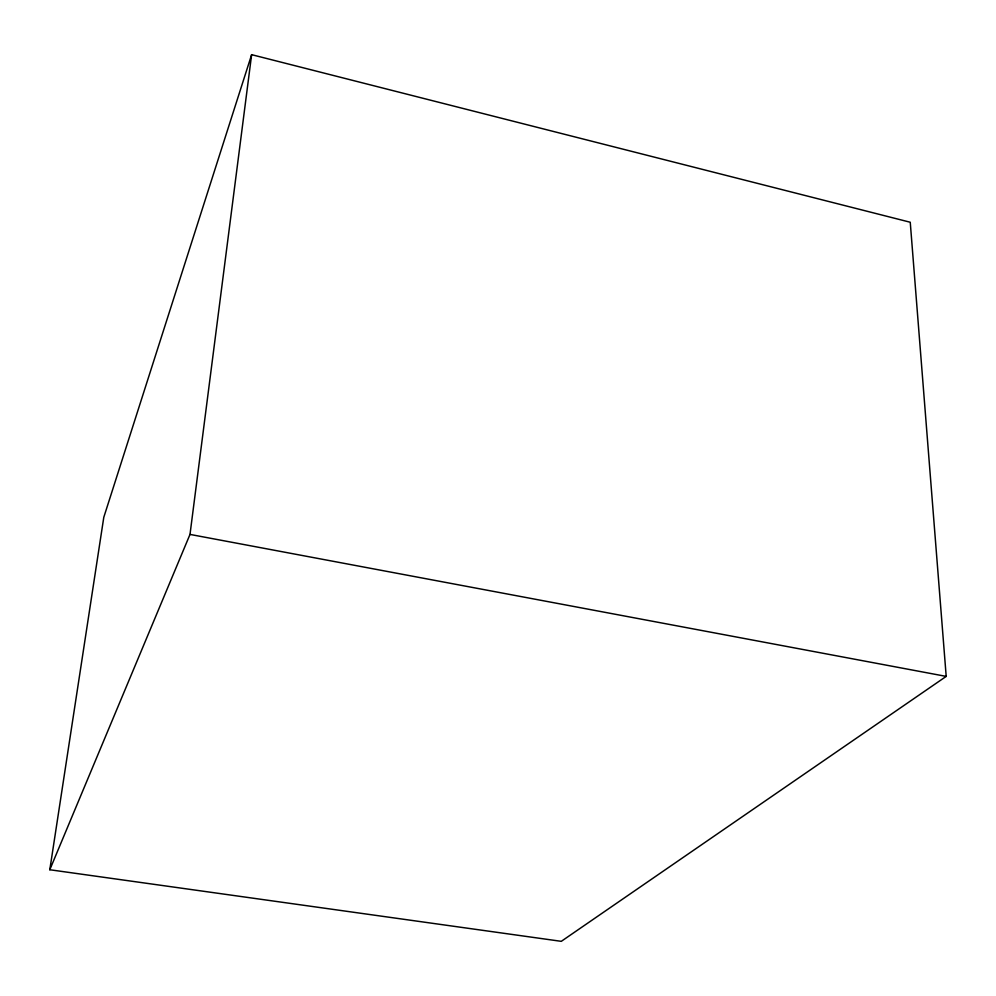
<?xml version="1.0" encoding="UTF-8"?>
<svg xmlns="http://www.w3.org/2000/svg" width="996" height="996" viewBox="0 0 996 996"><rect width="100%" height="100%" fill="white"/><g stroke="black" fill="none" stroke-linecap="round" stroke-linejoin="round"><path stroke-width="1.49" d="M49.8 869.745L189.999 534.416L251.627 54.668L910.244 222.245L946.2 676.396L561.283 941.332L49.8 869.745L103.796 517.285L251.627 54.668M189.999 534.416L946.2 676.396"/></g></svg>
